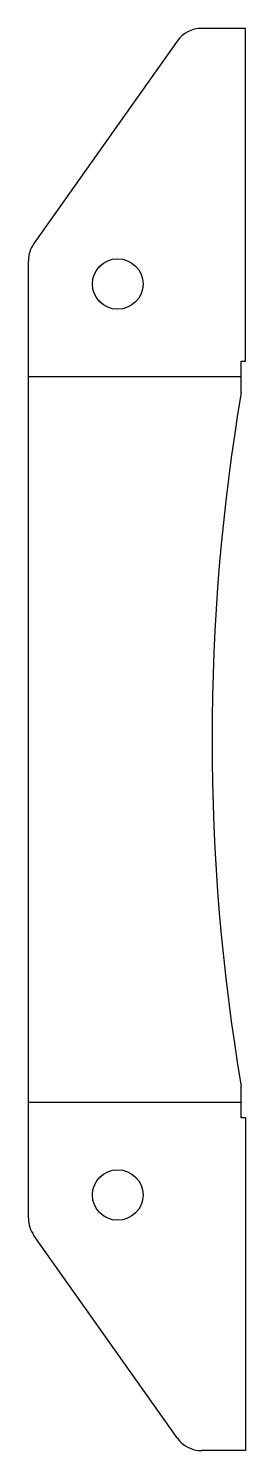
# Model space of a CAD drawing. Header units: millimetres. Extents: x -762 to -689, y -239 to 239.
import ezdxf

# ---------------------------------------------------------------- set-up
doc = ezdxf.new("R2010")
doc.units = ezdxf.units.MM

msp = doc.modelspace()

# ---------------------------------------------------------------- linework, layer by layer
for p, q in [((-711.73696, 235.049677), (-759.85528, 166.87603)), ((-688.748866, 239.283185), (-703.567041, 239.283185)), ((-688.748866, 127.283185), (-688.748866, 239.283185)), ((-761.685361, -161.109538), (-761.685361, 161.109538)), ((-690.210844, 127.283185), (-688.748866, 127.283185)), ((-690.210844, 116.657582), (-690.210844, 127.283185)), ((-690.210844, -127.283185), (-690.210844, -116.657582)), ((-688.748866, -127.283185), (-690.210844, -127.283185)), ((-688.748866, -127.283185), (-688.748866, -239.283185)), ((-711.73696, -235.049677), (-759.85528, -166.87603)), ((-688.748866, -239.283185), (-703.567041, -239.283185))]:
    msp.add_line(p, q)
at = {"color": 1}
for p, q in [((-761.685361, 122.141593), (-690.210844, 122.141593)), ((-690.210844, -122.141593), (-761.685361, -122.141593))]:
    msp.add_line(p, q, dxfattribs=at)
for centre in [(-731.685361, 153.283185), (-731.685361, -153.283185)]:
    msp.add_circle(centre, 8.5)
for centre, radius, start, end in [((-703.567041, 229.283185), 10, 90, 144.784794), ((-751.685361, 161.109538), 10, 144.784794, 180), ((0, 0), 700, 170.406686, 189.593314), ((-751.685361, -161.109538), 10, 180, 215.215206), ((-703.567041, -229.283185), 10, 215.215206, 270)]:
    msp.add_arc(centre, radius, start, end)

doc.saveas('drawing.dxf')
